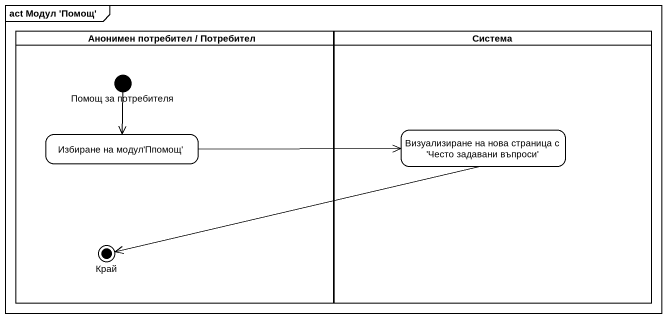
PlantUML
@startuml
mainframe act Модул 'Помощ'
hide empty description
state "Анонимен потребител / Потребител" as Анонимен_потребител <<partition>> {
  state "Помощ за потребителя" as Помощ_за_потребителя <<start>>
  state "Избиране на модул'Ппомощ'" as Избиране_на_модул_Ппомощ
  state Край <<end>>
}
state Система <<partition>> {
  state "Визуализиране на нова страница с 'Често задавани въпроси'" as Визуализиране_на_нова
}
Помощ_за_потребителя --> Избиране_на_модул_Ппомощ
Избиране_на_модул_Ппомощ -right-> Визуализиране_на_нова
Визуализиране_на_нова -left-> Край
@enduml
